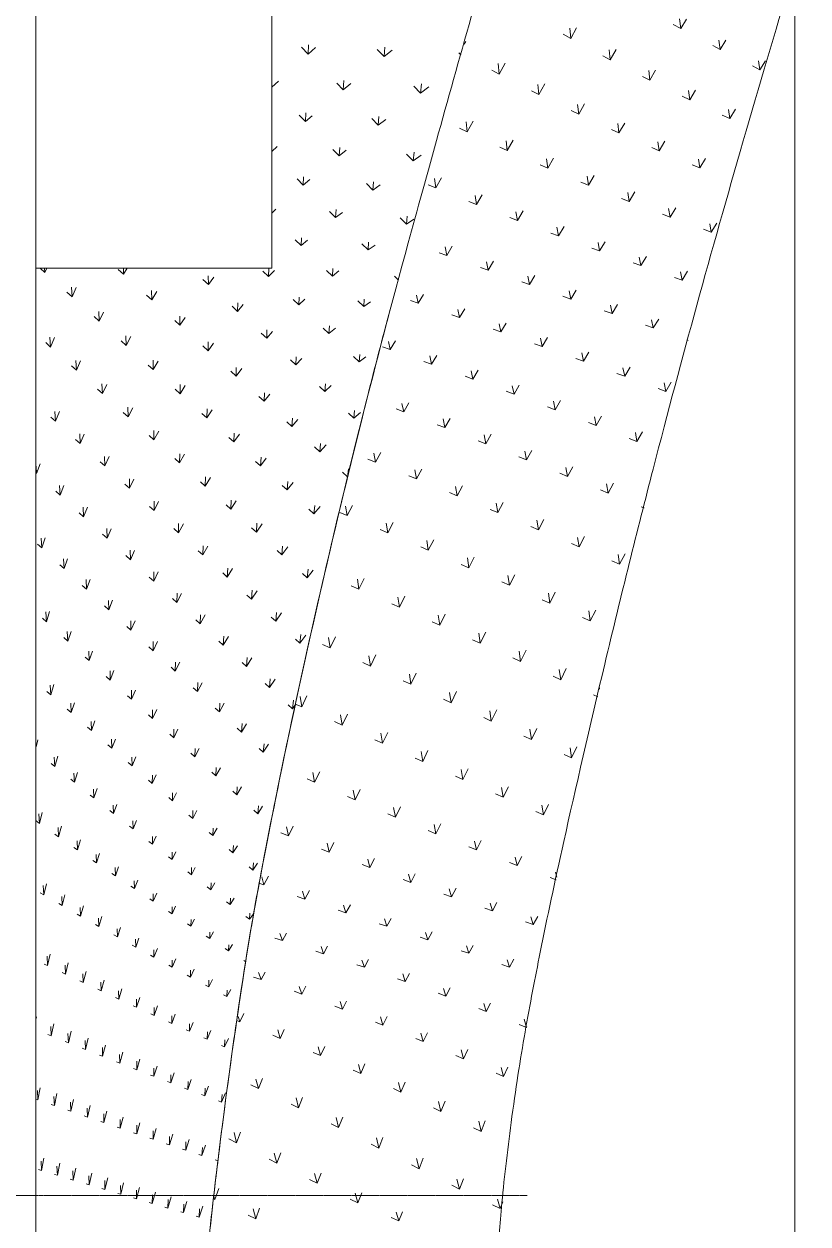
# Model space of a CAD drawing. Header units: millimetres. Extents: x 15878 to 679837, y -72324 to 391440.
# Drawn here: x 92582 to 96404, y 8468 to 14317 of the extents above; entities that cross this region are included whole.
import ezdxf

# ---------------------------------------------------------------- set-up
doc = ezdxf.new("R2010")
doc.units = ezdxf.units.MM
doc.linetypes.add('Grid Line__1_200_', pattern=[10.5, 6, -1.5, 1.5, -1.5])
for name, color, linetype, lineweight in [('A-FLOR', 192, 'Continuous', 5), ('A-FLOR-PATT', 8, 'Continuous', 5), ('A-WALL', 113, 'Continuous', 5), ('S-GRID', 1, 'Continuous', 5)]:
    doc.layers.add(name, color=color, linetype=linetype, lineweight=lineweight)

# ---------------------------------------------------------------- blocks, each defined once
blk = doc.blocks.new('FP_319-1_F')
at = {"layer": 'A-FLOR-PATT'}
for p, q in [((93967.4, 14170.4), (93969.3, 14215.4)), ((93967.4, 14170.4), (93935.4, 14203.1)), ((93967.4, 14170.4), (94002.4, 14201.4)), ((94337.6, 14158.6), (94304.4, 14192.1)), ((94337.6, 14158.6), (94341.5, 14204.2)), ((94337.6, 14158.6), (94376.7, 14189.6)), ((94711.3, 14167.2), (94701.7, 14176.7)), ((93789.6, 14008.6), (93790.4, 14052.1)), ((93789.6, 14008.6), (93821.8, 14038.5)), ((94138.3, 13996.5), (94141.1, 14040.8)), ((94138.3, 13996.5), (94106.3, 14029.1)), ((94138.3, 13996.5), (94174.5, 14026.5)), ((94515, 13980.2), (94481.8, 14013.6)), ((94515, 13980.2), (94519.9, 14025.3)), ((94515, 13980.2), (94555.4, 14010.4)), ((93954.1, 13841.2), (93923.3, 13872.5)), ((93954.1, 13841.2), (93955.7, 13883.6)), ((93954.1, 13841.2), (93987.5, 13869.7)), ((94308.8, 13822.9), (94312.5, 13866.4)), ((94308.8, 13822.9), (94276.8, 13855.4)), ((94308.8, 13822.9), (94346.3, 13851.8)), ((93789.3, 13694.9), (93815.3, 13718.9)), ((94118.3, 13674.1), (94087.6, 13705.4)), ((94118.3, 13674.1), (94120.8, 13715.5)), ((94118.3, 13674.1), (94152.8, 13701.2)), ((94479, 13649.5), (94483.7, 13692.2)), ((94479, 13649.5), (94447.1, 13682)), ((94479, 13649.5), (94517.7, 13677.4)), ((93943, 13531.8), (93944.4, 13571.9)), ((93943, 13531.8), (93913.3, 13561.6)), ((93943, 13531.8), (93974.9, 13558.5)), ((94282.3, 13507.3), (94251.6, 13538.6)), ((94282.3, 13507.3), (94285.6, 13547.7)), ((94282.3, 13507.3), (94317.9, 13533.1)), ((93789.3, 13394.5), (93809.6, 13413.8)), ((94101.2, 13373.6), (94071.6, 13403.2)), ((94101.2, 13373.6), (94103.4, 13412.3)), ((94101.2, 13373.6), (94134.1, 13398.5)), ((94445.9, 13340.9), (94415.3, 13372.1)), ((94445.9, 13340.9), (94450.1, 13380.3)), ((94445.9, 13340.9), (94482.7, 13365.3)), ((93932.7, 13236.7), (93904.1, 13264.6)), ((93932.7, 13236.7), (93934.1, 13275.3)), ((93932.7, 13236.7), (93963.5, 13263.1)), ((94259.2, 13215.7), (94229.6, 13245.3)), ((94259.2, 13215.7), (94262.1, 13253.2)), ((94259.2, 13215.7), (94293.1, 13239)), ((92684, 13106.1), (92660.2, 13127.5)), ((92684, 13106.1), (92682.3, 13127.5)), ((92684, 13106.1), (92693.1, 13127.5)), ((93067.6, 13096.8), (93041.8, 13120.2)), ((93067.6, 13096.8), (93066.4, 13127.5)), ((93067.6, 13096.8), (93084.9, 13127.5)), ((93774, 13086.6), (93746.3, 13112.7)), ((93774, 13086.6), (93774.9, 13126.1)), ((93774, 13086.6), (93803.1, 13116.1)), ((94085.4, 13088.3), (94056.8, 13116)), ((94085.4, 13088.3), (94087.5, 13125.5)), ((94085.4, 13088.3), (94117.2, 13112.9)), ((93480.6, 13047.2), (93453.8, 13071.8)), ((93480.6, 13047.2), (93480.5, 13089.7)), ((93480.6, 13047.2), (93507.3, 13082.4)), ((94407, 13068.2), (94387.4, 13087.8)), ((92816.3, 12987.2), (92791.5, 13009.5)), ((92816.3, 12987.2), (92813.3, 13034.8)), ((92816.3, 12987.2), (92837, 13032)), ((93205, 12972.4), (93179.3, 12995.7)), ((93205, 12972.4), (93203.9, 13017.3)), ((93205, 12972.4), (93229.4, 13012.3)), ((93921.4, 12947.5), (93923.1, 12985.8)), ((93622.9, 12916.2), (93596.3, 12940.8)), ((93622.9, 12916.2), (93623.6, 12957.6)), ((93622.9, 12916.2), (93650.7, 12949.9)), ((93921.4, 12947.5), (93893.8, 12973.5)), ((93921.4, 12947.5), (93951.5, 12975.3)), ((94237.8, 12940.3), (94209.2, 12968)), ((94237.8, 12940.3), (94240.6, 12976.2)), ((94237.8, 12940.3), (94270.5, 12963.1)), ((92948.4, 12868.7), (92923.7, 12890.9)), ((92948.4, 12868.7), (92946.1, 12915.4)), ((92948.4, 12868.7), (92970.1, 12912.4)), ((93342.2, 12848.2), (93316.5, 12871.5)), ((93342.2, 12848.2), (93341.8, 12892.2)), ((93342.2, 12848.2), (93367.5, 12886.9)), ((93765.1, 12785.6), (93738.4, 12810.1)), ((93765.1, 12785.6), (93766.5, 12825.9)), ((93765.1, 12785.6), (93793.9, 12817.8)), ((94068.6, 12808.9), (94041, 12834.8)), ((94068.6, 12808.9), (94071, 12845.9)), ((94068.6, 12808.9), (94099.7, 12835)), ((92711.4, 12742.4), (92687.7, 12763.7)), ((92711.4, 12742.4), (92708, 12790.5)), ((92711.4, 12742.4), (92730.4, 12789)), ((93080.2, 12750.3), (93055.5, 12772.5)), ((93080.2, 12750.3), (93078.7, 12796.3)), ((93080.2, 12750.3), (93103, 12793)), ((93479.1, 12724.4), (93479.5, 12767.5)), ((93479.1, 12724.4), (93505.5, 12761.9)), ((93479.1, 12724.4), (93453.4, 12747.6)), ((93906.9, 12655.3), (93909.1, 12694.5)), ((94215.6, 12670.7), (94188, 12696.6)), ((94215.6, 12670.7), (94218.6, 12706.5)), ((94215.6, 12670.7), (94247.6, 12695.1)), ((92837.8, 12629), (92814.1, 12650.2)), ((92837.8, 12629), (92835.1, 12676.4)), ((92837.8, 12629), (92857.9, 12674.7)), ((93211.7, 12632.3), (93187.1, 12654.4)), ((93211.7, 12632.3), (93211, 12677.5)), ((93211.7, 12632.3), (93235.5, 12673.9)), ((93615.7, 12600.9), (93616.9, 12643.1)), ((93615.7, 12600.9), (93643.1, 12637.1)), ((93906.9, 12655.3), (93880.3, 12679.7)), ((93906.9, 12655.3), (93936.7, 12686)), ((93615.7, 12600.9), (93590.1, 12624.1)), ((92963.9, 12515.7), (92940.2, 12536.9)), ((92963.9, 12515.7), (92962, 12562.5)), ((92963.9, 12515.7), (92985, 12560.5)), ((93343, 12514.5), (93318.4, 12536.6)), ((93343, 12514.5), (93343.1, 12559)), ((93343, 12514.5), (93367.9, 12555.1)), ((93752, 12477.8), (93754, 12519)), ((94048.5, 12525.4), (94022, 12549.7)), ((94048.5, 12525.4), (94051.4, 12563.5)), ((94048.5, 12525.4), (94079.4, 12554.7)), ((93752, 12477.8), (93726.5, 12500.8)), ((93752, 12477.8), (93780.5, 12512.7)), ((92736.1, 12380.5), (92713.5, 12401)), ((92736.1, 12380.5), (92732.9, 12428.4)), ((92736.1, 12380.5), (92754.4, 12427.7)), ((93089.7, 12402.7), (93066.1, 12423.9)), ((93089.7, 12402.7), (93088.6, 12448.9)), ((93089.7, 12402.7), (93111.9, 12446.7)), ((93473.9, 12397), (93449.4, 12419)), ((93473.9, 12397), (93474.8, 12440.7)), ((93473.9, 12397), (93499.9, 12436.6)), ((94189.9, 12395.9), (94163.4, 12420.2)), ((94189.9, 12395.9), (94193.5, 12432.9)), ((94189.9, 12395.9), (94221.7, 12423.7)), ((93888.1, 12354.9), (93862.6, 12377.9)), ((93888.1, 12354.9), (93890.8, 12395.2)), ((93888.1, 12354.9), (93917.6, 12388.6)), ((92856.4, 12271.5), (92833.8, 12291.9)), ((92856.4, 12271.5), (92854.1, 12318.8)), ((92856.4, 12271.5), (92875.8, 12317.9)), ((93215.2, 12289.9), (93191.7, 12311)), ((93215.2, 12289.9), (93214.9, 12335.4)), ((93215.2, 12289.9), (93238.5, 12333)), ((93604.7, 12279.8), (93580.2, 12301.7)), ((93604.7, 12279.8), (93606.3, 12322.7)), ((93604.7, 12279.8), (93631.7, 12318.3)), ((94023.9, 12232.3), (93998.5, 12255.3)), ((94023.9, 12232.3), (94027.4, 12271.8)), ((94023.9, 12232.3), (94054.5, 12264.9)), ((92643.3, 12125.5), (92660, 12173.8)), ((92976.4, 12162.6), (92954, 12183)), ((92976.4, 12162.6), (92974.9, 12209.4)), ((92976.4, 12162.6), (92997, 12208.2)), ((93340.4, 12177.3), (93317, 12198.4)), ((93340.4, 12177.3), (93341, 12222.2)), ((93340.4, 12177.3), (93364.8, 12219.5)), ((93735.1, 12162.8), (93710.7, 12184.7)), ((93735.1, 12162.8), (93737.6, 12204.9)), ((93735.1, 12162.8), (93763.2, 12200.3)), ((92643.3, 12125.5), (92640.7, 12161.9)), ((92643.3, 12125.5), (92640.7, 12127.9)), ((93465.4, 12064.9), (93466.7, 12109.2)), ((93465.4, 12064.9), (93490.9, 12106.3)), ((94159.5, 12110.1), (94134.1, 12133)), ((94159.5, 12110.1), (94163.8, 12148.6)), ((94159.5, 12110.1), (94161.5, 12112.1)), ((92758, 12020.3), (92755.3, 12068)), ((92758, 12020.3), (92775.8, 12067.9)), ((93096.2, 12053.9), (93073.8, 12074.3)), ((93096.2, 12053.9), (93095.5, 12100.2)), ((93096.2, 12053.9), (93117.8, 12098.8)), ((93465.4, 12064.9), (93442, 12085.9)), ((93865.3, 12046), (93840.9, 12067.9)), ((93865.3, 12046), (93868.5, 12087.5)), ((93865.3, 12046), (93894.4, 12082.5)), ((92758, 12020.3), (92736.5, 12040)), ((93215.8, 11945.4), (93215.8, 11991.1)), ((93215.8, 11945.4), (93238.4, 11989.6)), ((93590.1, 11952.7), (93592.3, 11996.4)), ((93590.1, 11952.7), (93616.7, 11993.3)), ((92872.5, 11915.3), (92851, 11935)), ((92872.5, 11915.3), (92870.5, 11962.4)), ((92872.5, 11915.3), (92891.2, 11962.1)), ((93215.8, 11945.4), (93193.4, 11965.7)), ((93590.1, 11952.7), (93566.8, 11973.7)), ((93995.2, 11929.6), (93970.8, 11951.4)), ((93995.2, 11929.6), (93999.2, 11970.2)), ((93995.2, 11929.6), (94025.4, 11965)), ((93335, 11837.1), (93335.9, 11882.2)), ((93335, 11837.1), (93358.7, 11880.5)), ((93714.6, 11840.7), (93717.5, 11883.8)), ((93714.6, 11840.7), (93742.2, 11880.5)), ((92986.6, 11810.6), (92965.2, 11830.2)), ((92986.6, 11810.6), (92985.4, 11857.1)), ((92986.6, 11810.6), (93006.5, 11856.6)), ((93335, 11837.1), (93312.7, 11857.4)), ((93714.6, 11840.7), (93691.3, 11861.7)), ((92668.5, 11763.2), (92648.1, 11782.1)), ((92668.5, 11763.2), (92665.3, 11811.1)), ((92668.5, 11763.2), (92684.7, 11811.9)), ((93454, 11728.9), (93455.6, 11773.6)), ((93454, 11728.9), (93478.8, 11771.7)), ((93838.7, 11729), (93842.5, 11771.5)), ((93838.7, 11729), (93867.4, 11767.9)), ((92777.6, 11662.5), (92775.1, 11709.8)), ((92777.6, 11662.5), (92794.7, 11710.3)), ((93100.5, 11706), (93079.2, 11725.6)), ((93100.5, 11706), (93100.1, 11752)), ((93100.5, 11706), (93121.4, 11751.3)), ((93454, 11728.9), (93431.7, 11749.2)), ((93838.7, 11729), (93815.5, 11749.9)), ((92777.6, 11662.5), (92757.2, 11681.4)), ((93214.2, 11601.6), (93214.5, 11647)), ((93214.2, 11601.6), (93236.1, 11646.1)), ((93572.7, 11621), (93550.5, 11641.2)), ((93572.7, 11621), (93575.1, 11665.1)), ((93572.7, 11621), (93598.6, 11663)), ((93962.6, 11617.4), (93967.1, 11659.3)), ((93962.6, 11617.4), (93992.4, 11655.6)), ((92886.5, 11562.1), (92866.1, 11580.9)), ((92886.5, 11562.1), (92884.7, 11608.7)), ((92886.5, 11562.1), (92904.5, 11609)), ((93214.2, 11601.6), (93192.9, 11621.1)), ((93962.6, 11617.4), (93939.4, 11638.3)), ((93327.6, 11497.4), (93328.6, 11542.2)), ((93327.6, 11497.4), (93350.5, 11541.2)), ((93691.1, 11513.2), (93668.9, 11533.4)), ((93691.1, 11513.2), (93694.4, 11556.8)), ((93691.1, 11513.2), (93718.1, 11554.5)), ((92995.1, 11461.9), (92974.7, 11480.7)), ((92995.1, 11461.9), (92994, 11507.8)), ((92995.1, 11461.9), (93014.1, 11508)), ((93327.6, 11497.4), (93306.4, 11516.9)), ((92691.4, 11403.5), (92671.9, 11421.3)), ((92691.4, 11403.5), (92688.5, 11451)), ((92691.4, 11403.5), (92706.9, 11452.6)), ((93103.4, 11361.9), (93103.1, 11407.2)), ((93103.4, 11361.9), (93123.4, 11407.1)), ((93440.7, 11393.4), (93419.5, 11412.8)), ((93440.7, 11393.4), (93442.5, 11437.7)), ((93440.7, 11393.4), (93464.7, 11436.4)), ((93809.3, 11405.7), (93787.2, 11425.8)), ((93809.3, 11405.7), (93813.3, 11448.7)), ((93809.3, 11405.7), (93837.3, 11446.2)), ((92795.3, 11308.5), (92793.1, 11355.2)), ((92795.3, 11308.5), (92811.8, 11356.5)), ((93103.4, 11361.9), (93083.1, 11380.7)), ((92795.3, 11308.5), (92775.8, 11326.3)), ((93211.5, 11262.2), (93211.9, 11306.8)), ((93211.5, 11262.2), (93232.5, 11306.5)), ((93553.6, 11289.5), (93532.5, 11309)), ((93553.6, 11289.5), (93556.2, 11333.3)), ((93553.6, 11289.5), (93578.6, 11331.8)), ((93927.2, 11298.3), (93905.1, 11318.4)), ((93927.2, 11298.3), (93932, 11340.7)), ((93927.2, 11298.3), (93956.3, 11338.1)), ((92899, 11213.9), (92879.6, 11231.6)), ((92899, 11213.9), (92897.4, 11259.7)), ((92899, 11213.9), (92916.4, 11260.7)), ((93211.5, 11262.2), (93191.3, 11280.9)), ((93666.2, 11185.9), (93669.5, 11229.1)), ((93319.4, 11162.7), (93299.2, 11181.4)), ((93319.4, 11162.7), (93320.5, 11206.6)), ((93319.4, 11162.7), (93341.3, 11206)), ((93666.2, 11185.9), (93645.1, 11205.3)), ((93666.2, 11185.9), (93692.2, 11227.4)), ((93002.6, 11119.5), (92983.2, 11137.2)), ((93002.6, 11119.5), (93001.6, 11164.5)), ((93002.6, 11119.5), (93020.7, 11165.2)), ((93778.6, 11082.5), (93782.7, 11125.1)), ((93778.6, 11082.5), (93805.6, 11123.2)), ((92712.3, 11047.8), (92693.6, 11064.2)), ((92712.3, 11047.8), (92709.6, 11094.6)), ((92712.3, 11047.8), (92727.3, 11097.4)), ((93105.8, 11025.5), (93105.5, 11069.5)), ((93105.8, 11025.5), (93124.9, 11070)), ((93427, 11063.5), (93406.9, 11082)), ((93427, 11063.5), (93428.8, 11106.7)), ((93427, 11063.5), (93449.9, 11105.8)), ((93778.6, 11082.5), (93757.5, 11101.9)), ((92811.7, 10960.5), (92809.6, 11006.2)), ((92811.7, 10960.5), (92827.5, 11008.5)), ((93105.8, 11025.5), (93086.5, 11043.1)), ((93534.4, 10964.4), (93536.9, 11006.9)), ((93534.4, 10964.4), (93558.2, 11005.9)), ((93890.7, 10979.3), (93869.7, 10998.6)), ((93890.7, 10979.3), (93895.5, 11021.3)), ((93890.7, 10979.3), (93906.4, 11001.8)), ((92811.7, 10960.5), (92793.1, 10976.8)), ((93208.9, 10931.8), (93189.6, 10949.3)), ((93208.9, 10931.8), (93228.8, 10975)), ((93208.9, 10931.8), (93209.2, 10974.9)), ((93534.4, 10964.4), (93514.3, 10983)), ((92910.9, 10873.6), (92892.3, 10889.9)), ((92910.9, 10873.6), (92909.4, 10918.1)), ((92910.9, 10873.6), (92927.5, 10920.1)), ((93311.8, 10838.4), (93312.7, 10880.6)), ((93311.8, 10838.4), (93332.5, 10880.4)), ((93641.6, 10865.6), (93621.5, 10884.2)), ((93641.6, 10865.6), (93644.8, 10907.4)), ((93641.6, 10865.6), (93666.3, 10906.1)), ((92640.7, 10793.4), (92649.8, 10827.7)), ((93010, 10787.1), (93009, 10830.5)), ((93010, 10787.1), (93027.3, 10832)), ((93311.8, 10838.4), (93292.5, 10855.8)), ((93010, 10787.1), (92991.4, 10803.3)), ((93414.4, 10745.2), (93395.2, 10762.7)), ((93414.4, 10745.2), (93416, 10786.5)), ((93414.4, 10745.2), (93436, 10786.1)), ((93748.5, 10767.1), (93728.5, 10785.6)), ((93748.5, 10767.1), (93752.4, 10808.2)), ((93748.5, 10767.1), (93774.2, 10806.6)), ((92731.8, 10698.1), (92713.8, 10712.6)), ((92731.8, 10698.1), (92729.2, 10744)), ((92731.8, 10698.1), (92746.3, 10748.2)), ((93108.8, 10701), (93090.3, 10717.1)), ((93108.8, 10701), (93108.4, 10743.2)), ((93108.8, 10701), (93126.9, 10744.3)), ((92827.4, 10621.1), (92825.4, 10665.5)), ((92827.4, 10621.1), (92842.5, 10669.2)), ((93207.5, 10615.4), (93226.3, 10657)), ((93207.5, 10615.4), (93207.6, 10656.3)), ((93516.9, 10652.4), (93497.7, 10669.8)), ((93516.9, 10652.4), (93519, 10692.8)), ((93516.9, 10652.4), (93539.3, 10692)), ((93839.1, 10683.6), (93835.2, 10687.2)), ((92827.4, 10621.1), (92809.5, 10635.5)), ((92922.9, 10544.7), (92921.3, 10587.5)), ((92922.9, 10544.7), (92938.6, 10590.6)), ((93207.5, 10615.4), (93189, 10631.4)), ((93619.1, 10560), (93621.9, 10599.4)), ((93619.1, 10560), (93642.4, 10598.3)), ((92922.9, 10544.7), (92905, 10559)), ((93306, 10530.1), (93287.6, 10546.1)), ((93306, 10530.1), (93325.5, 10570.1)), ((93306, 10530.1), (93306.6, 10569.8)), ((93619.1, 10560), (93599.9, 10577.3)), ((92657.6, 10420.8), (92671.2, 10474.2)), ((93018.3, 10468.8), (93000.4, 10483)), ((93018.3, 10468.8), (93017.1, 10510)), ((93018.3, 10468.8), (93034.6, 10512.6)), ((93404.3, 10445.3), (93405.5, 10483.8)), ((93404.3, 10445.3), (93424.5, 10483.6)), ((93721.1, 10467.8), (93702, 10485.1)), ((93721.1, 10467.8), (93724.5, 10506.3)), ((93721.1, 10467.8), (93745.2, 10504.8)), ((92657.6, 10420.8), (92640.6, 10432.7)), ((92657.6, 10420.8), (92654.8, 10467.5)), ((93113.5, 10393.5), (93112.8, 10433.1)), ((93113.5, 10393.5), (93130.4, 10435.1)), ((93404.3, 10445.3), (93385.9, 10461.2)), ((92750.4, 10356), (92733, 10368.1)), ((92750.4, 10356), (92747.9, 10401)), ((92750.4, 10356), (92764.4, 10407.1)), ((93113.5, 10393.5), (93095.7, 10407.6)), ((93208.6, 10318.7), (93208.2, 10356.7)), ((93208.6, 10318.7), (93226.1, 10358.2)), ((93502.5, 10360.9), (93484.1, 10376.7)), ((93502.5, 10360.9), (93504.1, 10398.1)), ((93502.5, 10360.9), (93523.4, 10397.6)), ((92843, 10291.9), (92825.6, 10303.9)), ((92843, 10291.9), (92840.9, 10335)), ((92843, 10291.9), (92857.5, 10340.5)), ((93208.6, 10318.7), (93190.7, 10332.7)), ((93600.4, 10277), (93602.6, 10312.9)), ((93600.4, 10277), (93622, 10311.9)), ((92935.4, 10228.3), (92918.1, 10240.2)), ((92935.4, 10228.3), (92933.8, 10269.7)), ((92935.4, 10228.3), (92950.5, 10274.6)), ((93303.5, 10244.5), (93285.7, 10258.3)), ((93303.5, 10244.5), (93321.5, 10281.8)), ((93303.5, 10244.5), (93303.6, 10280.9)), ((93600.4, 10277), (93582.1, 10292.7)), ((93027.8, 10165.4), (93010.5, 10177.1)), ((93027.8, 10165.4), (93026.5, 10205)), ((93027.8, 10165.4), (93043.4, 10209.3)), ((93398.2, 10170.8), (93380.5, 10184.6)), ((93398.2, 10170.8), (93416.9, 10205.9)), ((93398.2, 10170.8), (93398.8, 10205.5)), ((93698.2, 10193.5), (93679.9, 10209.1)), ((93698.2, 10193.5), (93700.9, 10228.1)), ((93698.2, 10193.5), (93720.5, 10226.6)), ((92678, 10072), (92675.4, 10117.9)), ((92678, 10072), (92691.2, 10126.8)), ((93120, 10103), (93119.1, 10140.9)), ((93120, 10103), (93136.1, 10144.5)), ((93492.9, 10097.7), (93493.8, 10130.8)), ((93492.9, 10097.7), (93512.1, 10130.5)), ((92678, 10072), (92661.1, 10081.8)), ((92767.9, 10020.1), (92765.7, 10064.4)), ((92767.9, 10020.1), (92781.7, 10072.7)), ((93120, 10103), (93102.7, 10114.6)), ((93212.1, 10041.2), (93211.6, 10077.4)), ((93212.1, 10041.2), (93228.7, 10080.4)), ((93492.9, 10097.7), (93475.1, 10111.4)), ((92767.9, 10020.1), (92751.1, 10029.8)), ((92857.7, 9968.7), (92855.9, 10011.4)), ((92857.7, 9968.7), (92872, 10019.2)), ((93212.1, 10041.2), (93194.8, 10052.8)), ((93304.1, 9980.1), (93303.9, 10014.5)), ((93304.1, 9980.1), (93321.2, 10016.9)), ((93587.3, 10025.2), (93569.6, 10038.7)), ((93587.3, 10025.2), (93588.7, 10056.6)), ((93587.3, 10025.2), (93607.1, 10055.7)), ((92857.7, 9968.7), (92840.9, 9978.3)), ((92947.4, 9917.9), (92945.9, 9959)), ((92947.4, 9917.9), (92962.2, 9966.2)), ((93304.1, 9980.1), (93286.8, 9991.5)), ((93395.9, 9919.5), (93413.5, 9954)), ((93395.9, 9919.5), (93396.1, 9952.2)), ((93681.7, 9953.2), (93664, 9966.6)), ((93681.7, 9953.2), (93683.5, 9982.9)), ((93681.7, 9953.2), (93702, 9981.5)), ((92947.4, 9917.9), (92930.6, 9927.4)), ((93037, 9867.6), (93035.8, 9907.2)), ((93037, 9867.6), (93052.2, 9913.8)), ((93395.9, 9919.5), (93378.7, 9930.8)), ((93487.6, 9859.6), (93505.7, 9891.6)), ((93487.6, 9859.6), (93488.2, 9890.5)), ((93037, 9867.6), (93020.2, 9877)), ((93126.4, 9817.9), (93109.6, 9827.2)), ((93126.4, 9817.9), (93125.6, 9855.9)), ((93126.4, 9817.9), (93142.2, 9861.9)), ((93487.6, 9859.6), (93470.4, 9870.8)), ((93579.2, 9800.2), (93597.8, 9829.9)), ((93579.2, 9800.2), (93580.2, 9829.3)), ((92696.9, 9727.6), (92694.5, 9773.1)), ((92696.9, 9727.6), (92709.9, 9783.8)), ((93215.7, 9768.7), (93198.9, 9777.8)), ((93215.7, 9768.7), (93215.3, 9805.1)), ((93215.7, 9768.7), (93232, 9810.6)), ((93579.2, 9800.2), (93562, 9811.3)), ((92696.9, 9727.6), (92680.6, 9735.4)), ((92783.9, 9686.2), (92781.9, 9730.5)), ((92783.9, 9686.2), (92797.4, 9740.7)), ((93304.8, 9720), (93288.1, 9729)), ((93304.8, 9720), (93321.7, 9759.9)), ((93304.8, 9720), (93304.9, 9754.9)), ((93393.9, 9671.8), (93411.2, 9709.6)), ((93663.5, 9746.1), (93653.5, 9752.4)), ((92783.9, 9686.2), (92767.6, 9693.9)), ((92870.7, 9645.2), (92854.4, 9652.8)), ((92870.7, 9645.2), (92869.1, 9688.2)), ((92870.7, 9645.2), (92884.8, 9698.1)), ((92957.4, 9604.5), (92972, 9655.9)), ((93393.9, 9671.8), (93377.2, 9680.8)), ((93393.9, 9671.8), (93394.3, 9705.2)), ((93482.8, 9624.1), (93500.6, 9660)), ((93482.8, 9624.1), (93483.6, 9656.1)), ((92957.4, 9604.5), (92941.1, 9612.1)), ((92957.4, 9604.5), (92956.2, 9646.4)), ((93043.9, 9564.3), (93043.1, 9605.1)), ((93043.9, 9564.3), (93059.1, 9614.1)), ((93482.8, 9624.1), (93466.1, 9633)), ((93571.5, 9576.9), (93589.9, 9610.8)), ((93571.5, 9576.9), (93572.7, 9607.5)), ((93043.9, 9564.3), (93027.7, 9571.8)), ((93130.3, 9524.5), (93129.9, 9564.1)), ((93130.3, 9524.5), (93146.1, 9572.7)), ((93571.5, 9576.9), (93554.9, 9585.7)), ((92640.6, 9469.1), (92642.5, 9478.4)), ((93130.3, 9524.5), (93114.1, 9531.9)), ((93216.5, 9485.1), (93200.4, 9492.4)), ((93216.5, 9485.1), (93232.9, 9531.7)), ((93216.5, 9485.1), (93216.6, 9523.5)), ((93302.6, 9446), (93319.6, 9491.1)), ((93302.6, 9446), (93303.1, 9483.3)), ((92714.3, 9385.7), (92712.1, 9431)), ((92714.3, 9385.7), (92727, 9443.1)), ((93302.6, 9446), (93286.5, 9453.3)), ((93388.6, 9407.3), (93406.1, 9451)), ((93388.6, 9407.3), (93389.5, 9443.6)), ((92714.3, 9385.7), (92698.6, 9392.1)), ((92798.1, 9352), (92782.4, 9358.3)), ((92798.1, 9352), (92796.3, 9396.4)), ((92798.1, 9352), (92811.3, 9408.2)), ((92881.7, 9318.6), (92880.3, 9362.1)), ((92881.7, 9318.6), (92895.5, 9373.6)), ((93388.6, 9407.3), (93372.5, 9414.6)), ((93474.4, 9369.1), (93458.3, 9376.2)), ((93474.4, 9369.1), (93492.5, 9411.2)), ((93474.4, 9369.1), (93475.8, 9404.2)), ((93560.1, 9331.1), (93578.7, 9371.9)), ((93560.1, 9331.1), (93561.8, 9365.2)), ((92881.7, 9318.6), (92866, 9324.9)), ((92965.1, 9285.5), (92964.2, 9328.1)), ((92965.1, 9285.5), (92979.6, 9339.3)), ((93048.4, 9252.7), (93063.5, 9305.4)), ((93560.1, 9331.1), (93544, 9338.2)), ((92965.1, 9285.5), (92949.5, 9291.7)), ((93048.4, 9252.7), (93032.8, 9258.9)), ((93048.4, 9252.7), (93048, 9294.5)), ((93131.6, 9220.2), (93147.2, 9271.7)), ((93131.6, 9220.2), (93131.6, 9261.1)), ((93131.6, 9220.2), (93116, 9226.3)), ((93214.6, 9188), (93199.1, 9194)), ((93214.6, 9188), (93230.8, 9238.3)), ((93214.6, 9188), (93215, 9228)), ((93297.5, 9156.1), (93314.3, 9205.3)), ((93297.5, 9156.1), (93298.3, 9195.3)), ((92649.5, 9073.4), (92661.3, 9132.7)), ((93297.5, 9156.1), (93282, 9162)), ((93380.2, 9124.4), (93364.7, 9130.3)), ((93380.2, 9124.4), (93397.6, 9172.5)), ((93380.2, 9124.4), (93381.5, 9162.8)), ((93462.8, 9093), (93480.7, 9140.1)), ((93462.8, 9093), (93464.5, 9130.6)), ((92649.5, 9073.4), (92640.6, 9076.5)), ((92649.5, 9073.4), (92647.1, 9119.2)), ((92730.2, 9045.3), (92728.1, 9090.3)), ((92730.2, 9045.3), (92742.5, 9103.6)), ((92810.7, 9017.4), (92823.6, 9074.7)), ((93462.8, 9093), (93447.3, 9098.9)), ((93545.2, 9062), (93529.8, 9067.8)), ((93545.2, 9062), (93563.7, 9107.9)), ((93545.2, 9062), (93547.3, 9098.7)), ((92730.2, 9045.3), (92715, 9050.5)), ((92810.7, 9017.4), (92795.6, 9022.6)), ((92810.7, 9017.4), (92809.1, 9061.8)), ((92891.1, 8989.7), (92889.9, 9033.4)), ((92891.1, 8989.7), (92904.6, 9046.2)), ((92971.3, 8962.2), (92985.4, 9017.8)), ((92891.1, 8989.7), (92876, 8994.9)), ((92971.3, 8962.2), (92956.2, 8967.4)), ((92971.3, 8962.2), (92970.5, 9005.3)), ((93051.4, 8935), (93051, 8977.4)), ((93051.4, 8935), (93066, 8989.7)), ((93131.3, 8908), (93146.5, 8961.8)), ((93131.3, 8908), (93131.4, 8949.7)), ((93051.4, 8935), (93036.4, 8940.1)), ((93131.3, 8908), (93116.3, 8913)), ((93211.1, 8881.2), (93226.9, 8934.1)), ((93211.1, 8881.2), (93211.6, 8922.3)), ((93290.7, 8854.7), (93307.1, 8906.7)), ((93290.7, 8854.7), (93291.7, 8895.1)), ((93211.1, 8881.2), (93196.1, 8886.2)), ((93290.7, 8854.7), (93275.8, 8859.6)), ((93370.3, 8828.3), (93355.4, 8833.3)), ((93370.3, 8828.3), (93387.2, 8879.5)), ((93370.3, 8828.3), (93371.6, 8868.1)), ((93449.6, 8802.2), (93467.1, 8852.5)), ((93449.6, 8802.2), (93451.4, 8841.4)), ((92667.1, 8729.4), (92664.9, 8774.9)), ((92667.1, 8729.4), (92678.6, 8789.2)), ((93449.6, 8802.2), (93434.7, 8807.1)), ((93528.4, 8776.5), (93514, 8781.2)), ((93529.3, 8784.1), (93531, 8814.9)), ((92667.1, 8729.4), (92652.6, 8733.8)), ((92744.7, 8705.8), (92742.8, 8750.8)), ((92744.7, 8705.8), (92756.7, 8764.9)), ((92822.1, 8682.5), (92820.6, 8726.9)), ((92822.1, 8682.5), (92834.6, 8740.8)), ((92899.3, 8659.3), (92912.4, 8716.8)), ((92744.7, 8705.8), (92730.1, 8710.2)), ((92822.1, 8682.5), (92807.6, 8686.8)), ((92899.3, 8659.3), (92884.8, 8663.6)), ((92899.3, 8659.3), (92898.3, 8703.1)), ((92976.4, 8636.3), (92975.8, 8679.6)), ((92976.4, 8636.3), (92990.1, 8693.1)), ((93053.4, 8613.4), (93053.2, 8656.2)), ((93053.4, 8613.4), (93067.6, 8669.6)), ((92976.4, 8636.3), (92962, 8640.6)), ((93053.4, 8613.4), (93039, 8617.7)), ((93130.3, 8590.8), (93145, 8646.2)), ((93130.3, 8590.8), (93130.4, 8633.1)), ((93207, 8568.3), (93222.3, 8623)), ((93207, 8568.3), (93207.6, 8610.1)), ((93283.6, 8546), (93299.4, 8600.1)), ((93130.3, 8590.8), (93115.9, 8595)), ((93207, 8568.3), (93192.6, 8572.5)), ((93283.6, 8546), (93269.2, 8550.2)), ((93283.6, 8546), (93284.5, 8587.3)), ((93360, 8523.9), (93376.4, 8577.2)), ((93360, 8523.9), (93361.4, 8564.7)), ((93436.3, 8501.9), (93453.2, 8554.6)), ((93436.3, 8501.9), (93438.1, 8542.2)), ((93360, 8523.9), (93345.7, 8528)), ((93436.3, 8501.9), (93422, 8506))]:
    blk.add_line(p, q, dxfattribs=at)
blk = doc.blocks.new('FP_333-1_F')
at = {"layer": 'A-FLOR-PATT'}
for p, q in [((95783.2, 14295), (95777.5, 14341.5)), ((95783.2, 14295), (95811.1, 14340.9)), ((95246.9, 14246.6), (95242.1, 14296.7)), ((95246.9, 14246.6), (95276, 14297.3)), ((95783.2, 14295), (95747.2, 14314.7)), ((94727.9, 14217.7), (94735.8, 14232)), ((95246.9, 14246.6), (95211, 14266.5)), ((95975.8, 14192.4), (95969.8, 14237.6)), ((95975.8, 14192.4), (96003.5, 14237.1)), ((95439.3, 14142.7), (95403.2, 14161.8)), ((95439.3, 14142.7), (95434.1, 14191.2)), ((95439.3, 14142.7), (95468, 14192)), ((95975.8, 14192.4), (95939.6, 14211.3)), ((94898.3, 14072.9), (94893.6, 14124.2)), ((94898.3, 14072.9), (94927.8, 14126)), ((96169.5, 14093.8), (96133.1, 14112)), ((96169.5, 14093.8), (96163.1, 14137.6)), ((96169.5, 14093.8), (96196.8, 14137.4)), ((94898.3, 14072.9), (94862.1, 14092.2)), ((95632.8, 14042.9), (95596.5, 14061.3)), ((95632.8, 14042.9), (95627.1, 14090)), ((95632.8, 14042.9), (95661.1, 14090.9)), ((95091.8, 13972.9), (95055.4, 13991.3)), ((95091.8, 13972.9), (95086.6, 14022.4)), ((95091.8, 13972.9), (95120.8, 14024.4)), ((95827.3, 13947.4), (95821.2, 13992.9)), ((95827.3, 13947.4), (95855.2, 13993.9)), ((95286.4, 13877.1), (95280.8, 13925)), ((95286.4, 13877.1), (95315, 13927)), ((95827.3, 13947.4), (95790.8, 13965)), ((95286.4, 13877.1), (95249.8, 13894.8)), ((96022.9, 13856), (95986.1, 13872.8)), ((96022.9, 13856), (96016.4, 13899.9)), ((96022.9, 13856), (96050.4, 13901)), ((94742.1, 13790.9), (94705.4, 13808.4)), ((94742.1, 13790.9), (94736.8, 13840.5)), ((94742.1, 13790.9), (94771.2, 13843.4)), ((95482.1, 13785.7), (95445.3, 13802.5)), ((95482.1, 13785.7), (95476, 13831.8)), ((95482.1, 13785.7), (95510.2, 13833.9)), ((94938.1, 13700.2), (94932.3, 13748)), ((94938.1, 13700.2), (94966.7, 13750.9)), ((95678.8, 13698.5), (95706.6, 13745.1)), ((94938.1, 13700.2), (94901.2, 13716.9)), ((95678.8, 13698.5), (95641.9, 13714.6)), ((95678.8, 13698.5), (95672.3, 13742.9)), ((95135.2, 13613.7), (95098.1, 13629.6)), ((95135.2, 13613.7), (95128.9, 13659.7)), ((95135.2, 13613.7), (95163.3, 13662.6)), ((95876.6, 13615.3), (95839.4, 13630.6)), ((95876.6, 13615.3), (95869.7, 13658.1)), ((95876.6, 13615.3), (95903.9, 13660.4)), ((95333.2, 13531.1), (95326.5, 13575.4)), ((95333.2, 13531.1), (95360.9, 13578.4)), ((94589.2, 13517.4), (94552.1, 13533)), ((94589.2, 13517.4), (94583, 13564.1)), ((94589.2, 13517.4), (94617.5, 13567.6)), ((95333.2, 13531.1), (95296, 13546.3)), ((94787.9, 13436.3), (94781.2, 13481.2)), ((94787.9, 13436.3), (94815.7, 13484.8)), ((95532.2, 13452), (95494.8, 13466.6)), ((95532.2, 13452), (95525.1, 13494.9)), ((95532.2, 13452), (95559.5, 13497.9)), ((94787.9, 13436.3), (94750.6, 13451.2)), ((94987.3, 13358.6), (94980.2, 13402)), ((94987.3, 13358.6), (95014.7, 13405.5)), ((95731.9, 13376), (95724.5, 13417.6)), ((95731.9, 13376), (95758.9, 13420.7)), ((94987.3, 13358.6), (94949.9, 13372.9)), ((95731.9, 13376), (95694.4, 13390)), ((95932.2, 13302.5), (95924.6, 13343.2)), ((95932.2, 13302.5), (95959, 13346.3)), ((95187.5, 13283.7), (95149.9, 13297.6)), ((95187.5, 13283.7), (95180, 13325.8)), ((95187.5, 13283.7), (95214.5, 13329.3)), ((95932.2, 13302.5), (95894.6, 13316.1)), ((94643.1, 13188.5), (94635.3, 13230)), ((94643.1, 13188.5), (94669.8, 13233.6)), ((95388.2, 13210.9), (95350.5, 13224.4)), ((95388.2, 13210.9), (95380.5, 13252.1)), ((95388.2, 13210.9), (95414.9, 13255.5)), ((94643.1, 13188.5), (94605.4, 13202.1)), ((94844.3, 13117.2), (94870.8, 13161.4)), ((95589.2, 13139.4), (95581.3, 13180.1)), ((95589.2, 13139.4), (95615.8, 13183.5)), ((94844.3, 13117.2), (94806.6, 13130.5)), ((94844.3, 13117.2), (94836.4, 13157.9)), ((95589.2, 13139.4), (95551.5, 13152.8)), ((95790.3, 13068.8), (95782.4, 13109.1)), ((95790.3, 13068.8), (95816.8, 13112.6)), ((95045.7, 13046.6), (95008, 13059.8)), ((95045.7, 13046.6), (95037.6, 13086.9)), ((95045.7, 13046.6), (95072, 13090.4)), ((95790.3, 13068.8), (95752.6, 13082)), ((94503.7, 12955.9), (94495.2, 12995.4)), ((94503.7, 12955.9), (94529.5, 12998.7)), ((95247.2, 12976.4), (95209.4, 12989.6)), ((95247.2, 12976.4), (95239, 13016.5)), ((95247.2, 12976.4), (95273.4, 13020)), ((94503.7, 12955.9), (94465.8, 12968.9)), ((94705.5, 12886.4), (94697, 12925.8)), ((94705.5, 12886.4), (94731.3, 12929.1)), ((95448.5, 12906), (95440.4, 12946.2)), ((95448.5, 12906), (95474.8, 12949.6)), ((94705.5, 12886.4), (94667.7, 12899.4)), ((95448.5, 12906), (95410.8, 12919.2)), ((95649.7, 12835.1), (95641.6, 12875.5)), ((95649.7, 12835.1), (95676, 12878.9)), ((94907.1, 12816.3), (94869.3, 12829.5)), ((94907.1, 12816.3), (94898.6, 12856)), ((94907.1, 12816.3), (94932.9, 12859.2)), ((95649.7, 12835.1), (95612, 12848.4)), ((94367.6, 12730.3), (94358.8, 12769.4)), ((94367.6, 12730.3), (94393, 12772.5)), ((95108.5, 12745.3), (95070.7, 12758.7)), ((95108.5, 12745.3), (95100.1, 12785.4)), ((95108.5, 12745.3), (95134.3, 12788.6)), ((95819.1, 12774.6), (95812.9, 12776.8)), ((94367.6, 12730.3), (94329.8, 12743.5)), ((94569.1, 12659.1), (94560.4, 12698.8)), ((94569.1, 12659.1), (94594.6, 12701.8)), ((95309.4, 12673.3), (95301.2, 12713.8)), ((95309.4, 12673.3), (95335.4, 12717)), ((94569.1, 12659.1), (94531.4, 12672.5)), ((95309.4, 12673.3), (95271.8, 12686.9)), ((95510.1, 12600), (95501.9, 12641.1)), ((95510.1, 12600), (95536.2, 12644.3)), ((94770.2, 12586.5), (94732.5, 12600.2)), ((94770.2, 12586.5), (94761.6, 12626.9)), ((94770.2, 12586.5), (94795.8, 12629.9)), ((95510.1, 12600), (95472.5, 12613.8)), ((94970.8, 12512.5), (94933.2, 12526.5)), ((94970.8, 12512.5), (94962.4, 12553.5)), ((94970.8, 12512.5), (94996.6, 12556.6)), ((95710.2, 12525.4), (95672.7, 12539.5)), ((95710.2, 12525.4), (95702.3, 12567.1)), ((95710.2, 12525.4), (95736.5, 12570.3)), ((94433, 12426.3), (94424.6, 12467.8)), ((94433, 12426.3), (94458.6, 12470.8)), ((95171, 12437), (95162.8, 12478.8)), ((95171, 12437), (95196.9, 12481.9)), ((94433, 12426.3), (94395.5, 12440.5)), ((95171, 12437), (95133.5, 12451.3)), ((95370.7, 12360.2), (95362.7, 12402.6)), ((95370.7, 12360.2), (95396.9, 12405.7)), ((94633, 12349.4), (94595.6, 12363.9)), ((94633, 12349.4), (94624.8, 12391.7)), ((94633, 12349.4), (94658.9, 12394.7)), ((95370.7, 12360.2), (95333.3, 12374.7)), ((94832.7, 12271.2), (94795.3, 12285.9)), ((94832.7, 12271.2), (94824.6, 12314.2)), ((94832.7, 12271.2), (94858.6, 12317.3)), ((95570, 12282.2), (95532.7, 12296.9)), ((95570, 12282.2), (95562.2, 12325.2)), ((95570, 12282.2), (95596.4, 12328.4)), ((94295.5, 12180.6), (94287.4, 12224.5)), ((94295.5, 12180.6), (94321.4, 12227.7)), ((95031.9, 12191.9), (95024, 12235.5)), ((95031.9, 12191.9), (95058, 12238.7)), ((94295.5, 12180.6), (94258.2, 12195.6)), ((95031.9, 12191.9), (94994.6, 12206.8)), ((94494.6, 12099.7), (94457.3, 12114.9)), ((94494.6, 12099.7), (94486.6, 12144.3)), ((94494.6, 12099.7), (94520.7, 12147.5)), ((95230.8, 12111.6), (95193.5, 12126.8)), ((95230.8, 12111.6), (95223, 12155.8)), ((95230.8, 12111.6), (95257.1, 12159)), ((94693.3, 12017.9), (94685.5, 12063)), ((94693.3, 12017.9), (94719.5, 12066.3)), ((95429.3, 12030.5), (95421.7, 12075.2)), ((95429.3, 12030.5), (95455.8, 12078.5)), ((94693.3, 12017.9), (94656.1, 12033.3)), ((95429.3, 12030.5), (95392.1, 12045.8)), ((94156.7, 11921.1), (94121.4, 11936)), ((94156.7, 11921.1), (94148.8, 11967.3)), ((94156.7, 11921.1), (94182.8, 11970.8)), ((94891.8, 11935.4), (94854.6, 11950.9)), ((94891.8, 11935.4), (94884.1, 11981)), ((94891.8, 11935.4), (94918.1, 11984.4)), ((95604.5, 11958.2), (95590.4, 11964.1)), ((94355, 11837), (94347.2, 11883.7)), ((94355, 11837), (94381.2, 11887.2)), ((95089.9, 11852.1), (95082.4, 11898.2)), ((95089.9, 11852.1), (95116.4, 11901.7)), ((94355, 11837), (94317.8, 11852.8)), ((95089.9, 11852.1), (95052.8, 11867.8)), ((95287.7, 11768.3), (95280.3, 11814.8)), ((95287.7, 11768.3), (95314.3, 11818.3)), ((94553, 11752.2), (94515.9, 11768.2)), ((94553, 11752.2), (94545.4, 11799.4)), ((94553, 11752.2), (94579.4, 11803)), ((95287.7, 11768.3), (95250.7, 11784)), ((94750.7, 11666.9), (94743.3, 11714.5)), ((94750.7, 11666.9), (94777.2, 11718.2)), ((95485.3, 11683.9), (95448.2, 11699.7)), ((95485.3, 11683.9), (95478, 11730.8)), ((95485.3, 11683.9), (95512, 11734.4)), ((94750.7, 11666.9), (94713.7, 11683)), ((94214.6, 11561.7), (94207, 11610.4)), ((94214.6, 11561.7), (94240.9, 11614.3)), ((94948.2, 11581.1), (94911.2, 11597.2)), ((94948.2, 11581.1), (94940.8, 11629)), ((94948.2, 11581.1), (94974.8, 11632.8)), ((94214.6, 11561.7), (94177.5, 11578.1)), ((94411.9, 11474.5), (94404.5, 11523.5)), ((94411.9, 11474.5), (94438.4, 11527.4)), ((95145.3, 11494.7), (95138.1, 11543.1)), ((95145.3, 11494.7), (95172.1, 11546.9)), ((94411.9, 11474.5), (94375, 11490.9)), ((95145.3, 11494.7), (95108.4, 11511)), ((94609.1, 11386.8), (94601.7, 11436.2)), ((94609.1, 11386.8), (94635.6, 11440.1)), ((95342.2, 11407.9), (95305.3, 11424.2)), ((95342.2, 11407.9), (95335.1, 11456.7)), ((95342.2, 11407.9), (95369.1, 11460.5)), ((94609.1, 11386.8), (94572.1, 11403.3)), ((94805.9, 11298.7), (94798.7, 11348.4)), ((94805.9, 11298.7), (94832.6, 11352.4)), ((94074.2, 11276.4), (94037.2, 11293)), ((94074.2, 11276.4), (94066.6, 11326.3)), ((94074.2, 11276.4), (94100.4, 11330.4)), ((94805.9, 11298.7), (94769, 11315.3)), ((94271.1, 11187.6), (94263.6, 11237.7)), ((94271.1, 11187.6), (94297.5, 11241.8)), ((95002.4, 11210.1), (94995.3, 11260.2)), ((95002.4, 11210.1), (95029.2, 11264.2)), ((94271.1, 11187.6), (94234.2, 11204.3)), ((95002.4, 11210.1), (94965.5, 11226.8)), ((95198.4, 11120.8), (95191.5, 11171.3)), ((95198.4, 11120.8), (95225.4, 11175.4)), ((94467.8, 11098.5), (94430.9, 11115.2)), ((94467.8, 11098.5), (94460.4, 11148.7)), ((94467.8, 11098.5), (94494.2, 11152.8)), ((95198.4, 11120.8), (95161.7, 11137.6)), ((94664.1, 11008.9), (94656.8, 11059.3)), ((94664.1, 11008.9), (94690.5, 11063.4)), ((95388.2, 11075.5), (95387.4, 11081.7)), ((93935.8, 10988.7), (93908.7, 11000.9)), ((93935.8, 10988.7), (93927.9, 11038.4)), ((93935.8, 10988.7), (93961.5, 11042.4)), ((94664.1, 11008.9), (94627.3, 11025.7)), ((95379.3, 11037.7), (95357.5, 11047.8)), ((94132.6, 10899.8), (94124.7, 10949.5)), ((94132.6, 10899.8), (94158.3, 10953.4)), ((94860.1, 10919.1), (94852.8, 10969.5)), ((94860.1, 10919.1), (94886.6, 10973.6)), ((94132.6, 10899.8), (94095.7, 10916.5)), ((94860.1, 10919.1), (94823.4, 10936)), ((95055.8, 10829.2), (95048.6, 10879.5)), ((95055.8, 10829.2), (95082.3, 10883.5)), ((94329.1, 10811), (94292.3, 10827.6)), ((94329.1, 10811), (94321.2, 10860.4)), ((94329.1, 10811), (94354.8, 10864.3)), ((95055.8, 10829.2), (95019.1, 10846.1)), ((94525.4, 10722.5), (94517.5, 10771.6)), ((94525.4, 10722.5), (94551.1, 10775.4)), ((95251.2, 10739.5), (95244.1, 10789.5)), ((95251.2, 10739.5), (95277.7, 10793.5)), ((94525.4, 10722.5), (94488.6, 10739.1)), ((95251.2, 10739.5), (95214.6, 10756.3)), ((93998.6, 10620.9), (93989.9, 10668.6)), ((93998.6, 10620.9), (94023.3, 10672.1)), ((94721.6, 10634.8), (94684.8, 10651.2)), ((94721.6, 10634.8), (94713.6, 10683.3)), ((94721.6, 10634.8), (94747.1, 10686.9)), ((93998.6, 10620.9), (93961.7, 10637.1)), ((94195.7, 10535.5), (94220.2, 10585.8)), ((94917.7, 10548.1), (94909.7, 10595.7)), ((94917.7, 10548.1), (94943.1, 10599.3)), ((94195.7, 10535.5), (94158.7, 10551.4)), ((94195.7, 10535.5), (94186.9, 10582.3)), ((94917.7, 10548.1), (94881, 10564.2)), ((94392.8, 10451.7), (94383.8, 10497.5)), ((94392.8, 10451.7), (94417.1, 10500.8)), ((95113.9, 10463), (95077.1, 10478.8)), ((95113.9, 10463), (95105.6, 10509.6)), ((95113.9, 10463), (95139, 10513)), ((94392.8, 10451.7), (94355.8, 10467.3)), ((94590, 10370.2), (94580.8, 10414.5)), ((94590, 10370.2), (94614, 10417.8)), ((93871.3, 10359.4), (93834.1, 10374.3)), ((93871.3, 10359.4), (93861.5, 10403.5)), ((93871.3, 10359.4), (93894.6, 10406.8)), ((94590, 10370.2), (94553, 10385.3)), ((94069.6, 10281.1), (94032.4, 10295.5)), ((94069.6, 10281.1), (94059.5, 10323.8)), ((94069.6, 10281.1), (94092.6, 10326.9)), ((94787.5, 10291.4), (94750.4, 10306)), ((94787.5, 10291.4), (94778, 10334.1)), ((94787.5, 10291.4), (94811.2, 10337.2)), ((94268.1, 10205.7), (94257.8, 10246.8)), ((94268.1, 10205.7), (94290.9, 10249.8)), ((94985.3, 10215.7), (94975.6, 10256.7)), ((94985.3, 10215.7), (95008.7, 10259.6)), ((94268.1, 10205.7), (94230.9, 10219.6)), ((94985.3, 10215.7), (94948.2, 10229.7)), ((95179.3, 10159.1), (95173.4, 10182.3)), ((93751.7, 10121.3), (93732.3, 10128.2)), ((93751.7, 10121.3), (93740.6, 10160.8)), ((93751.7, 10121.3), (93773.5, 10163.9)), ((94466.9, 10133.1), (94429.6, 10146.5)), ((94466.9, 10133.1), (94456.4, 10172.7)), ((94466.9, 10133.1), (94489.4, 10175.6)), ((95176.3, 10145.5), (95146.3, 10156.4)), ((93951.5, 10052), (93914, 10064.8)), ((93951.5, 10052), (93940.2, 10090)), ((93951.5, 10052), (93973, 10092.9)), ((94666, 10063.1), (94628.6, 10076.1)), ((94666, 10063.1), (94655.3, 10101.4)), ((94666, 10063.1), (94688.2, 10104.2)), ((94151.5, 9985), (94140, 10021.7)), ((94151.5, 9985), (94172.8, 10024.5)), ((94865.1, 9995.1), (94827.8, 10007.8)), ((94865.1, 9995.1), (94854.3, 10032.4)), ((94865.1, 9995.1), (94887.2, 10035.1)), ((94151.5, 9985), (94114, 9997.4)), ((94351.5, 9919.3), (94339.9, 9955.2)), ((94351.5, 9919.3), (94372.6, 9957.9)), ((95064.2, 9928.4), (95053.3, 9965)), ((95064.2, 9928.4), (95086.2, 9967.7)), ((93841.8, 9850), (93829.4, 9884)), ((93841.8, 9850), (93861.8, 9886.3)), ((94351.5, 9919.3), (94314, 9931.6)), ((94551.1, 9853.8), (94539.6, 9889.6)), ((94551.1, 9853.8), (94572.3, 9892.1)), ((95064.2, 9928.4), (95026.9, 9940.8)), ((93841.8, 9850), (93804.2, 9861.9)), ((94551.1, 9853.8), (94513.7, 9866.2)), ((94750.3, 9787.5), (94771.6, 9826.1)), ((94042.1, 9785.6), (94004.6, 9797.8)), ((94042.1, 9785.6), (94029.8, 9820)), ((94042.1, 9785.6), (94062.2, 9822.1)), ((94750.3, 9787.5), (94713, 9800)), ((94750.3, 9787.5), (94738.9, 9823.6)), ((94241.7, 9719.3), (94204.3, 9731.9)), ((94241.7, 9719.3), (94229.6, 9754.5)), ((94241.7, 9719.3), (94262, 9756.6)), ((94948.8, 9719.2), (94911.6, 9732.2)), ((94948.8, 9719.2), (94937.6, 9756.2)), ((94948.8, 9719.2), (94970.2, 9758.7)), ((93737.6, 9659.3), (93700.2, 9672)), ((93737.6, 9659.3), (93724.8, 9693.7)), ((93737.6, 9659.3), (93756.9, 9695.3)), ((94440.4, 9650.5), (94403.2, 9663.7)), ((94440.4, 9650.5), (94428.6, 9686.9)), ((94440.4, 9650.5), (94461, 9688.9)), ((93936.6, 9589), (93899.3, 9602.5)), ((93936.6, 9589), (93924.1, 9625.1)), ((93936.6, 9589), (93956.2, 9626.7)), ((94638.4, 9578.8), (94601.3, 9592.5)), ((94638.4, 9578.8), (94626.8, 9616.5)), ((94638.4, 9578.8), (94659.2, 9618.5)), ((94134.6, 9515.3), (94122.5, 9553.1)), ((94134.6, 9515.3), (94154.6, 9554.7)), ((94835.4, 9503.8), (94824.2, 9543)), ((94835.4, 9503.8), (94856.5, 9545)), ((93634.1, 9453.8), (93626, 9479.7)), ((93634.1, 9453.8), (93653.7, 9494.6)), ((94134.6, 9515.3), (94097.5, 9529.4)), ((94331.8, 9437.9), (94320, 9477.5)), ((94331.8, 9437.9), (94352.1, 9479.2)), ((94835.4, 9503.8), (94798.5, 9518.1)), ((93634.1, 9453.8), (93622.9, 9458.3)), ((94331.8, 9437.9), (94294.9, 9452.7)), ((95031.7, 9425.6), (94995, 9440.5)), ((95031.7, 9425.6), (95020.8, 9466.3)), ((95031.7, 9425.6), (95033.2, 9428.6)), ((93831.2, 9372.9), (93794.3, 9388.3)), ((93831.2, 9372.9), (93819.1, 9414)), ((93831.2, 9372.9), (93851, 9415.7)), ((94528.3, 9357.2), (94491.5, 9372.6)), ((94528.3, 9357.2), (94516.8, 9398.5)), ((94528.3, 9357.2), (94548.8, 9400.4)), ((94027.6, 9288.8), (93990.8, 9304.8)), ((94027.6, 9288.8), (94015.8, 9331.6)), ((94027.6, 9288.8), (94047.7, 9333.4)), ((94724.2, 9273.5), (94712.9, 9316.4)), ((94724.2, 9273.5), (94744.9, 9318.3)), ((94223.6, 9201.7), (94212, 9246.1)), ((94223.6, 9201.7), (94243.9, 9248.1)), ((94724.2, 9273.5), (94687.5, 9289.4)), ((94223.6, 9201.7), (94186.9, 9218.2)), ((94919.7, 9186.7), (94883.1, 9203.2)), ((94919.7, 9186.7), (94908.5, 9231.3)), ((94919.7, 9186.7), (94940.5, 9233.3)), ((93724.6, 9128.9), (93687.9, 9146.1)), ((93724.6, 9128.9), (93712.8, 9174.7)), ((93724.6, 9128.9), (93744.6, 9176.6)), ((94419.3, 9111.2), (94382.6, 9128.4)), ((94419.3, 9111.2), (94407.7, 9157.5)), ((94419.3, 9111.2), (94439.6, 9159.5)), ((93920.3, 9035.2), (93908.6, 9082.7)), ((93920.3, 9035.2), (93940.4, 9084.7)), ((94614.7, 9017.1), (94603.2, 9065.4)), ((94614.7, 9017.1), (94635.1, 9067.6)), ((93920.3, 9035.2), (93883.6, 9053)), ((94614.7, 9017.1), (94578.1, 9035.1)), ((94115.9, 8938.1), (94079.2, 8956.5)), ((94115.9, 8938.1), (94104.2, 8987.2)), ((94115.9, 8938.1), (94136, 8989.2)), ((94810, 8919), (94798.5, 8969.5)), ((94810, 8919), (94830.4, 8971.8)), ((93618, 8864.5), (93606.1, 8913.4)), ((93618, 8864.5), (93637.9, 8915.1)), ((94311.7, 8838.4), (94331.6, 8890.5)), ((94810, 8919), (94773.4, 8937.7)), ((93618, 8864.5), (93581.3, 8883.1)), ((94311.7, 8838.4), (94275, 8857.3)), ((94311.7, 8838.4), (94299.8, 8888.5)), ((93814.3, 8765), (93777.4, 8783.6)), ((93814.3, 8765), (93802.1, 8814.1)), ((93814.3, 8765), (93833.9, 8815.9)), ((94508, 8737.8), (94495.8, 8787.9)), ((94508, 8737.8), (94527.5, 8789.8)), ((94011.4, 8666.6), (93998.8, 8714.9)), ((94011.4, 8666.6), (94030.6, 8716.5)), ((94508, 8737.8), (94471.1, 8756.6)), ((94011.4, 8666.6), (93974.4, 8684.8)), ((94705.2, 8638.5), (94668.1, 8656.9)), ((94705.2, 8638.5), (94692.4, 8687.2)), ((94705.2, 8638.5), (94724.1, 8688.9)), ((93512.6, 8588.3), (93510.3, 8597.9)), ((93512.6, 8588.3), (93532.3, 8641.1)), ((94209.8, 8572.1), (94196.5, 8618.2)), ((94209.8, 8572.1), (94228.3, 8619.8)), ((93512.6, 8588.3), (93509.4, 8589.9)), ((93711.4, 8493.4), (93698.6, 8542.3)), ((93711.4, 8493.4), (93730.6, 8544.9)), ((94209.8, 8572.1), (94172.5, 8589.4)), ((94903.8, 8543.8), (94866.4, 8561)), ((94903.8, 8543.8), (94890.1, 8589.2)), ((94903.8, 8543.8), (94916.1, 8575.9)), ((93711.4, 8493.4), (93674, 8510.9)), ((94409.8, 8483.1), (94372.2, 8499.3)), ((94409.8, 8483.1), (94395.7, 8526.6)), ((94409.8, 8483.1), (94427.5, 8528.1))]:
    blk.add_line(p, q, dxfattribs=at)

msp = doc.modelspace()

# ---------------------------------------------------------------- linework, layer by layer
at = {"layer": 'A-FLOR'}
for p, q in [((93789.3, 13127.5), (93789.3, 15777.5)), ((92639.3, 13127.5), (93789.3, 13127.5))]:
    msp.add_line(p, q, dxfattribs=at)
at = {"layer": 'A-FLOR', "color": 253}
msp.add_line((96339.3, 4955.5), (96339.3, 14595.9), dxfattribs=at)
msp.add_open_spline([(96344.2, 4955.8), (96363.4, 5228.2), (96422.9, 6006.5), (96474.7, 6683.8), (96536.1, 7433.3), (96632.7, 8535.2), (96709.3, 9262.6), (96793.3, 9945.2), (96869.9, 10428.7), (96983.5, 11144.8), (97158.4, 11967.1), (97263.8, 12462.2), (97366.7, 12846.1), (97600.6, 13718.3), (97871.6, 14604.1), (98220, 15656.1), (98393.4, 16189.3), (99090.6, 18103.7), (99821.1, 20005.7), (100219.1, 20990.3), (100696.9, 22115.4), (101075.7, 22965.8), (101324.5, 23514.1), (101542, 23980.3), (101787.4, 24506.3), (102046.2, 25036.6), (102281.7, 25498.7), (102739.9, 26397.5), (103051.3, 26982.9), (103277.8, 27391.3), (103534.7, 27854.6), (104099.2, 28831.9), (104705.7, 29824.7), (105214.7, 30626), (105396.2, 30905.4), (105678.8, 31330.9), (106106.1, 31953.1), (106610.7, 32673.4), (106889.4, 33056.9), (107294.6, 33606.4), (107669.6, 34094.8), (108084.1, 34625.2), (108384.3, 34998.9), (108572.1, 35230.7), (108883.6, 35607.2), (109336.8, 36137.4), (109510.5, 36332.7), (109662.8, 36505.2), (109880.1, 36742.5), (110080.1, 36961), (110293.3, 37185.3), (110502.2, 37401.5), (110857.2, 37756.3), (111355, 38240.5), (111771.3, 38639.5), (112018.5, 38878.1), (112335.1, 39194.7), (112542.5, 39407.3), (112814.2, 39698.6), (113004.6, 39913.6), (113150.8, 40081.6), (113200.6, 40143.1), (113407.6, 40398.7), (113554.8, 40593.9), (113669.5, 40751.7), (113835.4, 40997.6), (113977.7, 41225.2), (114088.3, 41416.7), (114174.6, 41572.4), (114282, 41787.6), (114379.3, 41996.1), (114442.8, 42145.6), (114541.5, 42416.5), (114601.3, 42612.1), (114644.6, 42773.6), (114675.1, 42895.7), (114712.3, 43087), (114732.3, 43229.3), (114758.3, 43460.1), (114771.1, 43704), (114771.1, 43887.1), (114758.5, 44252.1), (114729.6, 44526.8), (114699.1, 44775.8), (114650.1, 45054.2), (114594.1, 45342.6), (114508.4, 45746), (114293.8, 46547.5), (114131.8, 47077.7), (113870.8, 47881.5), (113711.7, 48343.9), (113514.1, 48952.2), (113319.2, 49565.4), (113107.2, 50229.3), (112893.7, 50910.9), (112732.1, 51423.6), (112605.7, 51823.7), (112490.3, 52186.6), (112198.3, 53117), (112074.7, 53506.3), (111938.1, 53934.2), (111803.4, 54349), (111715.9, 54618.4), (111562.6, 55064), (111277.3, 55848.2), (111184.2, 56091), (110994.8, 56560), (110770.5, 57041.1), (110610.8, 57341.6)], degree=3, knots=[-188.381065, -188.381065, -188.381065, -188.381065, -186.510019, -184.068686, -181.285656, -178.450787, -175.686299, -173.59668, -171.514172, -169.264056, -166.995846, -165.08619, -163.108389, -160.670643, -157.454768, -154.613653, -150.556182, -145.481425, -139.857851, -135.126592, -131.606639, -128.590165, -126.3486, -124.49083, -122.646284, -120.797116, -118.478861, -116.080736, -113.73908, -111.922024, -109.595282, -106.506213, -102.957809, -100.280123, -98.316939, -96.566761, -94.218526, -91.910478, -89.68123, -87.740781, -85.582316, -83.646486, -82.058071, -80.671684, -79.046547, -77.461894, -76.160251, -75.270006, -74.341551, -73.326294, -72.334157, -71.116866, -69.478015, -67.53695, -65.769305, -64.271796, -63.080401, -61.829013, -60.753383, -59.759084, -59.11429, -58.423778, -57.709416, -56.868094, -56.062186, -55.230066, -54.369402, -53.638497, -52.938153, -52.228048, -51.535056, -50.789737, -50.072364, -49.349764, -48.805109, -48.270928, -47.762544, -47.137584, -46.458665, -45.736541, -44.86891, -43.966285, -42.989509, -42.102979, -41.197186, -40.114602, -38.433206, -36.466535, -34.02607, -31.958603, -29.797912, -27.85797, -25.690428, -23.441085, -21.307789, -19.477986, -18.01326, -16.069469, -14.137935, -12.13146, -10.715054, -9.435725, -8.132416, -6.392924, -4.678867, -2.926895, -1.507379, 0, 0, 0, 0], dxfattribs=at)
at = {"layer": 'A-FLOR'}
for points, knots in [([(111057.5, 40199.3), (110790.1, 39908.9), (110517.8, 39628.6), (110400, 39510.7), (110281.8, 39392.4), (110147.1, 39257.7), (109996.1, 39106.7), (109773.7, 38884.2), (109640.9, 38751.3), (109526.4, 38631.5), (109352.9, 38451.7), (109207.5, 38295.8), (109022.1, 38094.2), (108838, 37889.6), (108561.1, 37574.5), (108332.4, 37308.5), (108127.1, 37063.7), (107888.6, 36773.4), (107656.6, 36482.6), (107437.2, 36207.5), (107137.1, 35819.9), (106825.2, 35412.3), (106393.6, 34835.9), (105710.2, 33904.1), (105283.8, 33307.4), (104840.1, 32673.4), (104542.6, 32240.6), (104248.1, 31803.8), (104007.4, 31440.1), (103774.5, 31089.3), (103554.1, 30743.2), (103245.8, 30255), (102915.3, 29720.1), (102666.9, 29306.6), (102341.2, 28755.6), (102137.7, 28402.8), (101917.6, 28015), (101724.1, 27665.9), (101512.6, 27272.2), (101206.7, 26696.7), (100753.6, 25807), (100167.1, 24592.7), (99840, 23881.7), (99461.8, 23036.9), (99327.5, 22727.7), (99130.6, 22269.2), (98858.2, 21613.2), (98628.9, 21054.6), (98287.2, 20194.4), (97985.6, 19413), (97521.6, 18157), (97178, 17180.9), (96585.8, 15391.3), (96361.8, 14677.3), (96080.9, 13727.3), (95862.9, 12957), (95646.5, 12149), (95425, 11259.7), (95212, 10336.2), (95108.2, 9847.3), (95024.2, 9414.7), (94959.3, 9004.9), (94905.2, 8535.9), (94891, 8300.7), (94881, 8013.1), (94884.3, 7826), (94899.9, 7530.5), (94938.5, 7216.5), (95002.2, 6869.8), (95050.3, 6702.4), (95150.3, 6394.7), (95225.5, 6190), (95265.8, 6077.4)], [0, 0, 0, 0, 1.040791, 1.832923, 2.406032, 3.030525, 3.816023, 4.598692, 5.329046, 5.988659, 6.675971, 7.481465, 8.314642, 9.373448, 10.516247, 11.707536, 12.850818, 14.017361, 15.219198, 16.54625, 18.027727, 19.911701, 22.522901, 25.374752, 28.28534, 30.506937, 32.502675, 34.129315, 35.64213, 37.027655, 38.567488, 40.334422, 42.180029, 44.094249, 45.766264, 47.39845, 48.76733, 50.179588, 51.816827, 54.109052, 57.386823, 60.807697, 64.148989, 66.384634, 68.310244, 70.00046, 71.982323, 74.430541, 77.017921, 80.408721, 83.918851, 88.573994, 92.583563, 96.544914, 99.32071, 102.19295, 104.984003, 107.93611, 110.520124, 112.584157, 114.065593, 115.516885, 116.743962, 117.832153, 118.608743, 119.451249, 120.325083, 121.379701, 122.301253, 123.244804, 124.16954, 125.173456, 125.173456, 125.173456, 125.173456]), ([(97533.1, 22431.7), (97489.2, 22324.8), (97338.8, 21956), (97087.8, 21323.5), (96766.6, 20486.5), (96494.6, 19739), (96104.7, 18641.1), (95901.9, 18052), (95678.2, 17363.3), (95420, 16568.4), (95157.8, 15710.7), (94821.5, 14569.4), (94474.7, 13329), (94267, 12553.5), (94045.4, 11645.2), (93841.2, 10717.5), (93701.3, 9997.3), (93651.8, 9685), (93620.6, 9472.2), (93615.8, 9439)], [142.986923, 142.986923, 142.986923, 142.986923, 144.156945, 146.984249, 149.747742, 152.871033, 155.695248, 158.441549, 160.827918, 163.513732, 166.708599, 170.397728, 173.984083, 177.291767, 180.229964, 183.092276, 185.427198, 187.586107, 187.97081, 187.97081, 187.97081, 187.97081]), ([(93269.5, 5807.4), (93293.5, 6122.8), (93332.1, 6671.8), (93414.8, 7756.5), (93521.7, 8774.7), (93631.4, 9555.9), (93702.2, 10002.7), (93842.1, 10722.6), (94046.3, 11650.3), (94227.9, 12395), (94329.1, 12783.6), (94367.5, 12927.5)], [-199.085038, -199.085038, -199.085038, -199.085038, -196.490837, -193.283415, -190.062489, -187.586107, -185.427198, -183.092276, -180.229964, -177.291767, -175.622822, -175.622822, -175.622822, -175.622822]), ([(93615.5, 9437.3), (93589.5, 9257.6), (93516, 8723.1), (93447.3, 8070.3), (93408.5, 7631.1), (93403.8, 7576.3)], [187.977892, 187.977892, 187.977892, 187.977892, 190.062489, 193.283415, 193.741055, 193.741055, 193.741055, 193.741055])]:
    msp.add_open_spline(points, degree=3, knots=knots, dxfattribs=at)
at = {"layer": 'A-WALL', "color": 253}
msp.add_line((92639.3, 31007.5), (92639.3, 4657.5), dxfattribs=at)
at = {"layer": 'S-GRID', "color": 254, "linetype": 'Grid Line__1_200_'}
msp.add_line((82534.6, 8607.5), (95034.6, 8607.5), dxfattribs=at)

# ---------------------------------------------------------------- block references
at = {"layer": 'A-FLOR'}
for name in ['FP_333-1_F', 'FP_319-1_F']:
    msp.add_blockref(name, (0, 0), dxfattribs=at)

doc.saveas('drawing.dxf')
